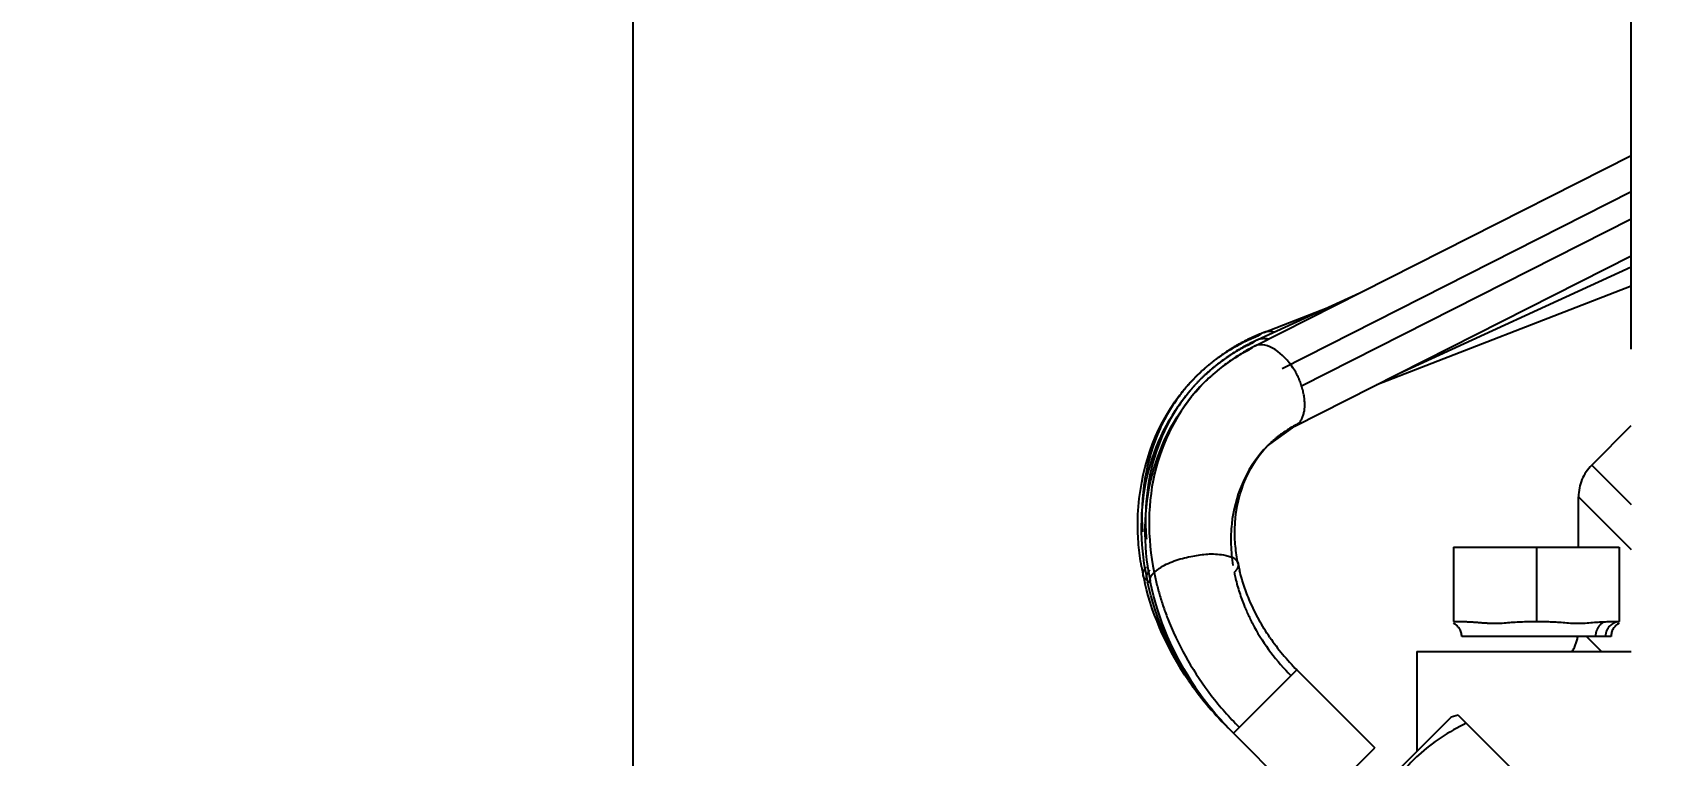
# Model space of a CAD drawing. Header units: millimetres. Extents: x 17886 to 18265, y -8727 to -7321.
# Drawn here: x 17945.317 to 17946.402, y -8143.792 to -8143.308 of the extents above; entities that cross this region are included whole.
import ezdxf

# ---------------------------------------------------------------- set-up
doc = ezdxf.new("R2010")
doc.units = ezdxf.units.MM
doc.linetypes.add('EPL_DASH', pattern=[1, 0.5, -0.5])
doc.layers.add('3884027_DKREDXF_CONTINUOUS_LINE', color=7, linetype='Continuous')
doc.styles.add('KOTE ZA MONNTAZU', font='simplex.shx', dxfattribs={"width": 0.7, "oblique": 8, "height": 1.4})
doc.dimstyles.new('KOTE ZA MONTAZU u cm', dxfattribs={"dimscale": 0, "dimtxt": 1.4, "dimasz": 1.25, "dimexe": 0.2, "dimexo": 0.1, "dimgap": 0.3, "dimtad": 1, "dimlfac": 10, "dimzin": 12, "dimdsep": 46, "dimtxsty": 'KOTE ZA MONNTAZU', "dimcen": 1.25, "dimclrt": 1, "dimadec": 0, "dimazin": 0, "dimtfac": 1, "dimtmove": 0, "dimatfit": 3, "dimfxl": 1, "dimtolj": 2, "dimtzin": 0, "dimarcsym": 0})

# ---------------------------------------------------------------- blocks, each defined once
blk = doc.blocks.new('*D248')
at = {"color": 0, "lineweight": -2, "transparency": 16777216}
for p, q in [((17947.7327, -8140.7029), (17944.8106, -8140.7029)), ((17945.0106, -8141.3029), (17945.0106, -8150.6434)), ((17945.359, -8151.2434), (17944.8106, -8151.2434))]:
    blk.add_line(p, q, dxfattribs=at)
at = {"color": 0, "transparency": 16777216}
for points in [[(17944.9106, -8141.3029), (17945.1106, -8141.3029), (17945.0106, -8140.7029)], [(17944.9106, -8150.6434), (17945.1106, -8150.6434), (17945.0106, -8151.2434)]]:
    blk.add_solid(points, dxfattribs=at)
at = {"layer": 'Defpoints', "color": 0, "transparency": 16777216}
for p in [(17947.8327, -8140.7029), (17945.0106, -8151.2434), (17945.459, -8151.2434)]:
    blk.add_point(p, dxfattribs=at)
at = {"color": 1, "transparency": 16777216, "insert": (17944.5306, -8145.9732), "char_height": 1.4, "width": 6.923188, "attachment_point": 5, "rotation": 90, "style": 'KOTE ZA MONNTAZU'}
blk.add_mtext('\\A2;{\\H0.4x;105.41cm}', dxfattribs=at)

msp = doc.modelspace()

# ---------------------------------------------------------------- linework, layer by layer
at = {"color": 1}
msp.add_lwpolyline([(17950.71896, -8141.49366), (17945.71896, -8141.49366), (17945.71896, -8141.39346), (17950.71896, -8141.39346), (17950.71896, -8145.49343), (17945.71896, -8145.49343), (17945.71896, -8141.39346), (17945.71896, -8142.39343), (17950.71896, -8142.39343)], dxfattribs=at)
at = {"layer": '3884027_DKREDXF_CONTINUOUS_LINE', "color": 6, "linetype": 'EPL_DASH'}
for p, q in [((17946.38746, -8147.51993), (17946.38746, -8141.06793)), ((17946.13508, -8143.5179), (17946.38746, -8143.38999)), ((17946.38746, -8143.41446), (17946.15369, -8143.53293)), ((17946.38746, -8143.43279), (17946.16673, -8143.54466)), ((17946.1622, -8143.57142), (17946.38746, -8143.45726)), ((17946.23189, -8143.5361), (17946.38746, -8143.46466)), ((17946.13703, -8143.51364), (17946.2058, -8143.48206)), ((17946.21719, -8143.54355), (17946.38746, -8143.47729)), ((17946.1414, -8143.50867), (17946.18378, -8143.49217)), ((17946.1439, -8143.58465), (17946.1622, -8143.57142)), ((17946.36101, -8143.59753), (17946.38746, -8143.57107)), ((17946.36101, -8143.59753), (17946.38746, -8143.62398)), ((17946.35222, -8143.65243), (17946.35222, -8143.61874)), ((17946.35222, -8143.61874), (17946.38746, -8143.65398)), ((17946.26846, -8143.65243), (17946.26846, -8143.70243)), ((17946.26846, -8143.65243), (17946.37946, -8143.65243)), ((17946.32396, -8143.65243), (17946.32396, -8143.70243)), ((17946.37946, -8143.65243), (17946.37946, -8143.70243)), ((17946.24396, -8143.72243), (17946.24396, -8143.78933)), ((17946.24396, -8143.72243), (17946.38746, -8143.72243)), ((17946.35763, -8143.71243), (17946.36708, -8143.72189)), ((17946.16351, -8143.73475), (17946.12108, -8143.77717)), ((17946.16351, -8143.73475), (17946.21568, -8143.78692)), ((17946.27162, -8143.76508), (17946.26697, -8143.76632)), ((17946.38746, -8143.88092), (17946.27162, -8143.76508)), ((17946.11633, -8143.77242), (17946.17325, -8143.82934)), ((17946.26697, -8143.76632), (17946.15266, -8143.88063))]:
    msp.add_line(p, q, dxfattribs=at)
at = {"layer": '3884027_DKREDXF_CONTINUOUS_LINE', "color": 7, "linetype": 'EPL_DASH'}
for p, q in [((17946.26846, -8143.70243), (17946.27647, -8143.70243)), ((17946.31596, -8143.70243), (17946.33197, -8143.70243)), ((17946.37146, -8143.70243), (17946.37946, -8143.70243)), ((17946.37396, -8143.71243), (17946.27396, -8143.71243)), ((17946.17325, -8143.82934), (17946.21568, -8143.78692))]:
    msp.add_line(p, q, dxfattribs=at)
at = {"layer": '3884027_DKREDXF_CONTINUOUS_LINE', "color": 6, "linetype": 'EPL_DASH'}
for centre, radius, start, end in [((17946.19256, -8143.63463), 0.13312, 116.37737, 123.1339), ((17946.1897, -8143.63316), 0.13353, 115.54835, 119.62178), ((17946.18282, -8143.62651), 0.12398, 115.85943, 118.27476), ((17946.18359, -8143.6281), 0.12576, 113.46647, 115.85887), ((17946.18676, -8143.63003), 0.1259, 114.66357, 116.98785), ((17946.19022, -8143.63424), 0.13473, 113.9205, 115.55176), ((17946.1929, -8143.63529), 0.13386, 114.66562, 116.38091), ((17946.18433, -8143.62981), 0.12761, 111.26203, 113.46699), ((17946.14129, -8143.52268), 0.01, 132.18211, 135.00448), ((17946.19043, -8143.63469), 0.13523, 112.96199, 113.92094), ((17946.19061, -8143.63513), 0.1357, 111.26394, 112.96158), ((17946.14518, -8143.518), 0.01007, 126.16042, 135.05189), ((17946.14484, -8143.51753), 0.0095, 111.24779, 126.17488), ((17946.18733, -8143.62818), 0.12149, 120.55357, 134.97861), ((17946.191, -8143.63231), 0.13033, 124.47994, 132.93415), ((17946.18033, -8143.62243), 0.1192, 125.63135, 128.11085), ((17946.18408, -8143.62543), 0.12057, 123.44324, 129.21279), ((17946.18759, -8143.62973), 0.1295, 122.99901, 127.97497), ((17946.18155, -8143.6242), 0.12135, 118.26287, 125.61054), ((17946.1885, -8143.63109), 0.13114, 121.74064, 123.00615), ((17946.19192, -8143.63362), 0.13193, 123.14325, 124.49162), ((17946.18479, -8143.62649), 0.12185, 122.01527, 123.44809), ((17946.19508, -8143.63633), 0.13276, 118.19186, 125.28575), ((17946.18896, -8143.63184), 0.13201, 119.62574, 121.73974), ((17946.18531, -8143.62733), 0.12284, 119.40233, 122.01362), ((17946.18604, -8143.62863), 0.12433, 116.98759, 119.40203), ((17946.18896, -8143.63092), 0.12467, 116.87155, 120.55703), ((17946.1953, -8143.63674), 0.13323, 116.8765, 118.19381), ((17946.17953, -8143.62146), 0.11795, 134.35481, 135.59076), ((17946.18315, -8143.62429), 0.11911, 132.97077, 136.67046), ((17946.17957, -8143.62151), 0.11801, 133.09424, 134.35479), ((17946.18701, -8143.62893), 0.12851, 127.99021, 134.36085), ((17946.17984, -8143.62181), 0.11842, 128.11034, 133.09028), ((17946.19391, -8143.63469), 0.13075, 125.28408, 135.00748), ((17946.18335, -8143.62451), 0.1194, 129.2212, 132.96846), ((17946.18738, -8143.62927), 0.12902, 137.56818, 144.91899), ((17946.1802, -8143.62204), 0.11884, 140.57947, 143.06398), ((17946.1798, -8143.62171), 0.11832, 138.08711, 140.57885), ((17946.18353, -8143.62462), 0.1196, 139.15474, 141.63243), ((17946.17964, -8143.62157), 0.11809, 136.81426, 138.08667), ((17946.18726, -8143.62917), 0.12886, 136.81098, 137.56481), ((17946.18328, -8143.6244), 0.11927, 137.87498, 139.15387), ((17946.17955, -8143.62148), 0.11797, 135.5909, 136.81424), ((17946.18321, -8143.62434), 0.11918, 136.67093, 137.87496), ((17946.12123, -8143.55934), 0.0478, 14.88441, 17.88337), ((17946.18236, -8143.62356), 0.12147, 143.10387, 152.89158), ((17946.18537, -8143.62598), 0.12189, 141.66853, 151.44906), ((17946.1853, -8143.62511), 0.1248, 152.87103, 155.27581), ((17946.20177, -8143.6429), 0.08213, 116.85179, 127.44281), ((17946.20062, -8143.6413), 0.08016, 127.48827, 133.54012), ((17946.20043, -8143.64108), 0.07987, 135.06789, 137.55486), ((17946.20039, -8143.64104), 0.07981, 133.54645, 135.06773), ((17946.38222, -8143.61874), 0.03, 135, 180), ((17946.23234, -8143.63567), 0.17546, 189.82739, 190.55159), ((17946.23333, -8143.63548), 0.17647, 190.55201, 191.74851), ((17946.23479, -8143.63832), 0.17535, 189.58602, 191.50801), ((17946.24112, -8143.64), 0.11933, 191.40223, 193.64546), ((17946.23499, -8143.63514), 0.17817, 191.77216, 192.57111), ((17946.23673, -8143.63475), 0.17995, 192.57115, 193.40282), ((17946.23732, -8143.63781), 0.17793, 191.53004, 192.36548), ((17946.2372, -8143.6408), 0.17533, 189.46333, 191.36005), ((17946.24741, -8143.63328), 0.18311, 191.39439, 196.79793), ((17946.23902, -8143.64583), 0.11983, 191.37148, 193.30604), ((17946.24573, -8143.64409), 0.12676, 193.37355, 202.28931), ((17946.25698, -8143.63039), 0.1931, 196.79879, 202.20394), ((17946.25389, -8143.64081), 0.13555, 202.26117, 208.65699), ((17946.26396, -8143.71243), 0.01, 0, 63.25632), ((17946.38396, -8143.71243), 0.01, 116.74368, 180), ((17946.27154, -8143.62668), 0.1528, 214.37984, 225.0112), ((17946.32222, -8143.70703), 0.03, 328.42541, 349.40538), ((17946.26783, -8143.62089), 0.21428, 214.39251, 225.00466), ((17946.26966, -8143.62388), 0.21345, 214.30778, 225.00425), ((17946.27165, -8143.62659), 0.21295, 214.25573, 225.00398), ((17946.28055, -8143.61769), 0.22, 217.57259, 225.00389)]:
    msp.add_arc(centre, radius, start, end, dxfattribs=at)
at = {"layer": '3884027_DKREDXF_CONTINUOUS_LINE', "color": 7, "linetype": 'EPL_DASH'}
for centre, radius, start, end in [((17946.37562, -8143.71244), 0.01208, 172.18148, 179.94674), ((17946.37601, -8143.71249), 0.01247, 161.89641, 172.22717)]:
    msp.add_arc(centre, radius, start, end, dxfattribs=at)
at = {"layer": '3884027_DKREDXF_CONTINUOUS_LINE', "color": 6, "linetype": 'EPL_DASH'}
for points, knots in [([(17946.13704, -8143.51365), (17946.13659, -8143.51385), (17946.13572, -8143.51433), (17946.13494, -8143.51494), (17946.13458, -8143.51527)], [0, 0, 0, 0, 0.4971119, 1, 1, 1, 1]), ([(17946.16673, -8143.54466), (17946.16533, -8143.54032), (17946.15997, -8143.52801), (17946.14387, -8143.5135), (17946.13508, -8143.51791)], [0, 0, 0, 0, 0.317103, 1, 1, 1, 1]), ([(17946.14818, -8143.5085), (17946.14704, -8143.50818), (17946.14474, -8143.50783), (17946.14243, -8143.50828), (17946.1414, -8143.50868)], [0, 0, 0, 0, 0.5175826, 1, 1, 1, 1]), ([(17946.13508, -8143.51791), (17946.13463, -8143.51814), (17946.13375, -8143.51867), (17946.13297, -8143.51934), (17946.1326, -8143.51971)], [0, 0, 0, 0, 0.4970441, 1, 1, 1, 1]), ([(17946.06188, -8143.66752), (17946.05819, -8143.64564), (17946.05905, -8143.60072), (17946.08021, -8143.56054), (17946.09447, -8143.54477)], [0, 0, 0, 0, 0.5106976, 1, 1, 1, 1]), ([(17946.06426, -8143.66963), (17946.06044, -8143.64669), (17946.06187, -8143.59947), (17946.08571, -8143.55801), (17946.10145, -8143.54225)], [0, 0, 0, 0, 0.5106783, 1, 1, 1, 1]), ([(17946.10146, -8143.54224), (17946.08608, -8143.55764), (17946.06301, -8143.59941), (17946.06329, -8143.64644), (17946.06791, -8143.66945)], [0, 0, 0, 0, 0.4810889, 1, 1, 1, 1]), ([(17946.05945, -8143.66562), (17946.05775, -8143.65583), (17946.05428, -8143.61786), (17946.06561, -8143.57818), (17946.0818, -8143.55512)], [0, 0, 0, 0, 0.2606704, 1, 1, 1, 1]), ([(17946.0783, -8143.56772), (17946.06869, -8143.58537), (17946.06159, -8143.61288), (17946.06212, -8143.64007), (17946.0627, -8143.64715)], [0, 0, 0, 0, 0.738866, 1, 1, 1, 1]), ([(17946.1622, -8143.57141), (17946.16265, -8143.57119), (17946.16353, -8143.57065), (17946.16431, -8143.56998), (17946.16467, -8143.56962)], [0, 0, 0, 0, 0.4970441, 1, 1, 1, 1]), ([(17946.12413, -8143.6635), (17946.12259, -8143.65584), (17946.11958, -8143.62833), (17946.12984, -8143.59872), (17946.1439, -8143.58465)], [0, 0, 0, 0, 0.2822218, 1, 1, 1, 1]), ([(17946.09383, -8143.65845), (17946.1006, -8143.6572), (17946.11008, -8143.65595), (17946.1234, -8143.65985), (17946.12414, -8143.66354)], [0, 0, 0, 0, 0.646861, 1, 1, 1, 1]), ([(17946.06056, -8143.67146), (17946.06038, -8143.67057), (17946.0607, -8143.66841), (17946.06195, -8143.66673), (17946.06272, -8143.66588)], [0, 0, 0, 0, 0.4401638, 1, 1, 1, 1]), ([(17946.06297, -8143.67334), (17946.06279, -8143.67247), (17946.06311, -8143.67036), (17946.06433, -8143.66871), (17946.06509, -8143.66788)], [0, 0, 0, 0, 0.4407172, 1, 1, 1, 1]), ([(17946.06791, -8143.66945), (17946.06922, -8143.66815), (17946.07698, -8143.66259), (17946.08634, -8143.65984), (17946.09383, -8143.65845)], [0, 0, 0, 0, 0.1950439, 1, 1, 1, 1]), ([(17946.12414, -8143.66354), (17946.12433, -8143.66448), (17946.12388, -8143.66682), (17946.12243, -8143.66856), (17946.12154, -8143.66945)], [0, 0, 0, 0, 0.433716, 1, 1, 1, 1]), ([(17946.06348, -8143.67504), (17946.06275, -8143.6746), (17946.06147, -8143.67362), (17946.06071, -8143.67216), (17946.06056, -8143.67146)], [0, 0, 0, 0, 0.5435064, 1, 1, 1, 1]), ([(17946.06574, -8143.67683), (17946.06505, -8143.6764), (17946.06383, -8143.67543), (17946.06311, -8143.67402), (17946.06297, -8143.67334)], [0, 0, 0, 0, 0.5422828, 1, 1, 1, 1]), ([(17946.06532, -8143.67537), (17946.06513, -8143.67442), (17946.06557, -8143.67208), (17946.06702, -8143.67034), (17946.06791, -8143.66945)], [0, 0, 0, 0, 0.4337128, 1, 1, 1, 1])]:
    msp.add_open_spline(points, degree=3, knots=knots, dxfattribs=at)
for points in [[(17946.14436, -8143.51317), (17946.14199, -8143.51257), (17946.13926, -8143.51264), (17946.13704, -8143.51365)], [(17946.16862, -8143.56048), (17946.16919, -8143.55603), (17946.16859, -8143.5514), (17946.16743, -8143.54706)], [(17946.16467, -8143.56962), (17946.16702, -8143.56727), (17946.1682, -8143.56377), (17946.16862, -8143.56048)], [(17946.07194, -8143.57292), (17946.06213, -8143.59423), (17946.05841, -8143.6189), (17946.06003, -8143.64231)], [(17946.14149, -8143.58717), (17946.1293, -8143.6005), (17946.12173, -8143.61888), (17946.11985, -8143.63684)], [(17946.11985, -8143.63684), (17946.11889, -8143.64609), (17946.11924, -8143.65554), (17946.12069, -8143.66472)], [(17946.13207, -8143.68876), (17946.12921, -8143.6821), (17946.12687, -8143.67519), (17946.12516, -8143.66815)], [(17946.09101, -8143.74193), (17946.07752, -8143.72219), (17946.06722, -8143.69972), (17946.06168, -8143.67646)], [(17946.09334, -8143.74419), (17946.07935, -8143.72367), (17946.06883, -8143.70017), (17946.06351, -8143.67591)], [(17946.09564, -8143.74645), (17946.08116, -8143.72516), (17946.07041, -8143.70065), (17946.06532, -8143.6754)], [(17946.14543, -8143.71296), (17946.14023, -8143.70535), (17946.13571, -8143.69722), (17946.13207, -8143.68876)], [(17946.0782, -8143.70336), (17946.08524, -8143.72064), (17946.09481, -8143.73705), (17946.10618, -8143.75184)], [(17946.13494, -8143.70582), (17946.1415, -8143.71783), (17946.14992, -8143.72898), (17946.1596, -8143.73866)], [(17946.27647, -8143.70243), (17946.27978, -8143.70243), (17946.28309, -8143.70274), (17946.28639, -8143.70301)], [(17946.28639, -8143.70301), (17946.28966, -8143.70328), (17946.29293, -8143.7035), (17946.29621, -8143.7035)], [(17946.29621, -8143.7035), (17946.3028, -8143.7035), (17946.30937, -8143.70243), (17946.31596, -8143.70243)], [(17946.33197, -8143.70243), (17946.33856, -8143.70243), (17946.34512, -8143.7035), (17946.35171, -8143.7035)], [(17946.35171, -8143.7035), (17946.3583, -8143.7035), (17946.36487, -8143.70243), (17946.37146, -8143.70243)], [(17946.27699, -8143.77044), (17946.26548, -8143.7762), (17946.25439, -8143.78321), (17946.24492, -8143.79192)], [(17946.24492, -8143.79192), (17946.23806, -8143.79822), (17946.232, -8143.80547), (17946.22684, -8143.81323)]]:
    msp.add_open_spline(points, degree=3, dxfattribs=at)
at = {"layer": '3884027_DKREDXF_CONTINUOUS_LINE', "color": 7, "linetype": 'EPL_DASH'}
for points in [[(17946.36843, -8143.70321), (17946.3664, -8143.70427), (17946.36487, -8143.70643), (17946.36416, -8143.70861)], [(17946.37946, -8143.70243), (17946.37595, -8143.70243), (17946.37219, -8143.70533), (17946.37093, -8143.70861)]]:
    msp.add_open_spline(points, degree=3, dxfattribs=at)
msp.add_open_spline([(17946.37093, -8143.70861), (17946.3707, -8143.70922), (17946.37034, -8143.71048), (17946.37021, -8143.71178), (17946.37021, -8143.71243)], degree=3, knots=[0, 0, 0, 0, 0.5025316, 1, 1, 1, 1], dxfattribs=at)

# ---------------------------------------------------------------- dimensions: what is measured, and where the dimension line sits
at = {"color": 4}
dim = msp.add_linear_dim(base=(17945.0105699144, -8151.2434313323), p1=(17947.8327127235, -8140.7029313323), p2=(17945.4589626969, -8151.2434313323), angle=270, text='{\\H0.4x;<>}', dimstyle='KOTE ZA MONTAZU u cm', override={"dimscale": 1, "dimasz": 0.6, "dimexe": 0.2, "dimgap": 0.2, "dimdec": 2, "dimpost": 'cm'}, dxfattribs=at)
dim.commit()
dim.dimension.update_dxf_attribs({"geometry": '*D248', "text_midpoint": (17945.0105699144, -8145.9731813323), "dimtype": 160})

doc.saveas('drawing.dxf')
